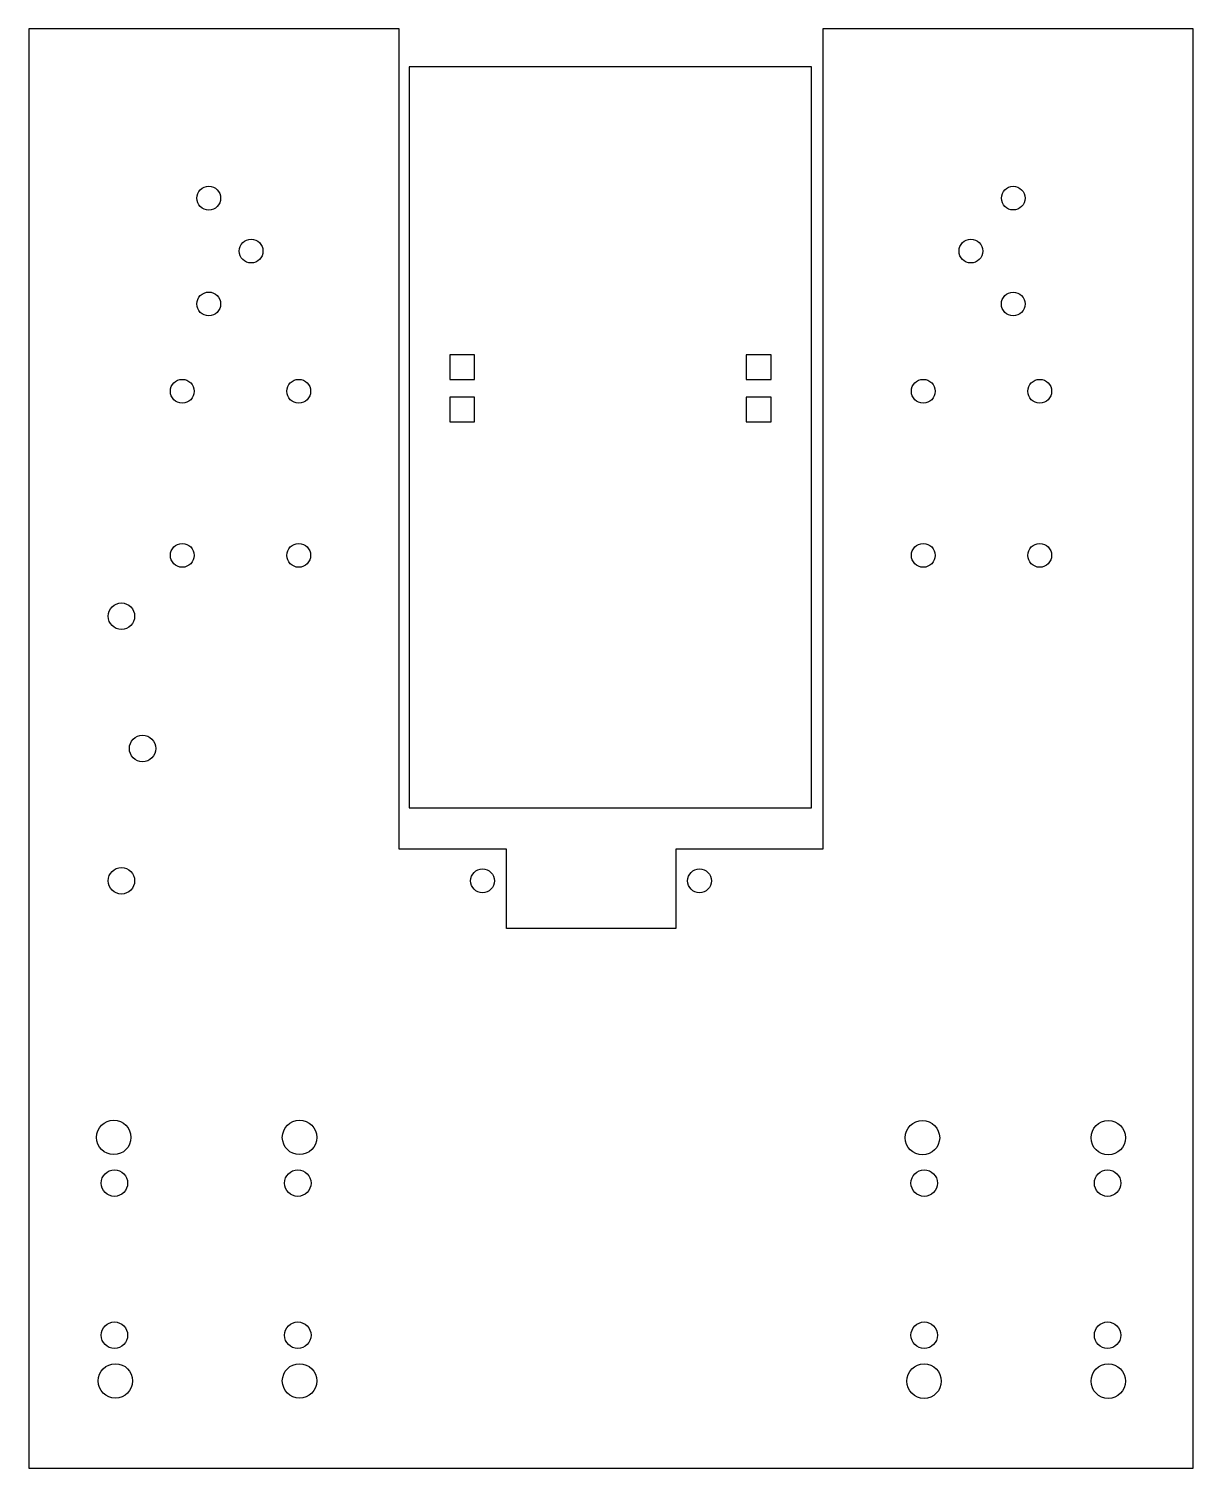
# Model space of a CAD drawing. Header units: millimetres. Extents: x -110 to 110, y -136 to 136.
import ezdxf

# ---------------------------------------------------------------- set-up
doc = ezdxf.new("R2010")
doc.units = ezdxf.units.MM

msp = doc.modelspace()

# ---------------------------------------------------------------- linework, layer by layer
at = {"color": 7, "linetype": 'Continuous', "lineweight": 25}
for points in [[(40, 136), (40, -19), (12.23, -19), (12.23, -34), (-19.77, -34), (-19.77, -19), (-40, -19), (-40, 136), (-110, 136), (-110, -136), (110, -136), (110, 136)], [(-38.12, -11.2), (37.88, -11.2), (37.88, 128.8), (-38.12, 128.8)], [(-30.47, 69.7), (-25.77, 69.7), (-25.77, 74.4), (-30.47, 74.4)], [(25.53, 74.4), (25.53, 69.7), (30.23, 69.7), (30.23, 74.4)], [(-25.77, 66.4), (-30.47, 66.4), (-30.47, 61.7), (-25.77, 61.7)], [(30.23, 66.4), (25.53, 66.4), (25.53, 61.7), (30.23, 61.7)]]:
    msp.add_lwpolyline(points, close=True, dxfattribs=at)
for centre, radius in [((-76, 104), 2.25), ((76, 104), 2.23), ((-68, 94), 2.25), ((68, 94), 2.25), ((-76, 84), 2.25), ((76, 84), 2.24), ((-81, 67.5), 2.25), ((-59, 67.5), 2.25), ((59, 67.5), 2.25), ((81, 67.5), 2.25), ((-81, 36.5), 2.25), ((-59, 36.5), 2.25), ((59, 36.5), 2.25), ((81, 36.5), 2.25), ((-92.5, 25), 2.5), ((-88.5, 0), 2.5), ((-92.5, -25), 2.5), ((-24.27, -25), 2.25), ((16.73, -25), 2.25), ((-93.95, -73.5), 3.25), ((-58.85, -73.5), 3.25), ((58.85, -73.55), 3.25), ((93.95, -73.55), 3.25), ((-93.82, -82.13), 2.5), ((-59.18, -82.13), 2.5), ((59.18, -82.13), 2.5), ((93.82, -82.13), 2.5), ((-93.82, -110.87), 2.5), ((-59.18, -110.87), 2.5), ((59.18, -110.87), 2.5), ((93.82, -110.87), 2.5), ((-93.64, -119.5), 3.25), ((-58.85, -119.5), 3.25), ((59.16, -119.55), 3.25), ((93.95, -119.55), 3.25)]:
    msp.add_circle(centre, radius, dxfattribs=at)

doc.saveas('drawing.dxf')
